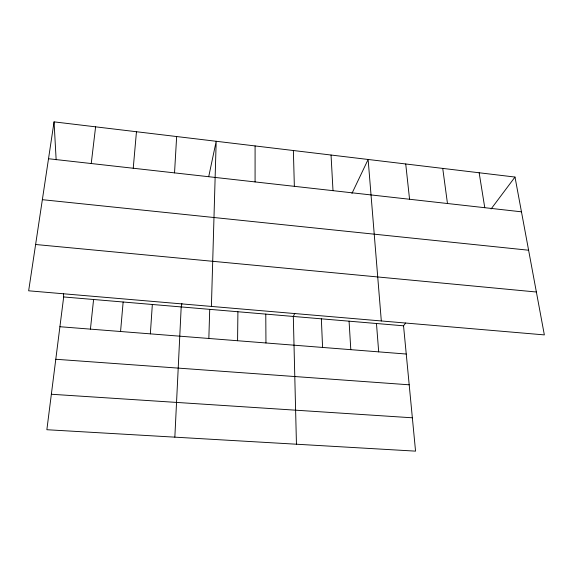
<?xml version="1.0" encoding="UTF-8"?>
<svg xmlns="http://www.w3.org/2000/svg" width="573" height="573" viewBox="0 0 573 573"><rect width="100%" height="100%" fill="white"/><g stroke="black" fill="none" stroke-linecap="round" stroke-linejoin="round"><path stroke-width="0.86" d="M255.078 181.92L255.092 145.936M237.573 340.734L237.91 311.748M211.401 306.426L216.186 141.28L208.751 176.491M208.844 338.471L209.718 309.356M174.844 437.156L181.197 306.935L181.92 303.518M174.536 172.881L176.649 136.546M150.348 333.858L152.339 304.485M133.237 168.24L136.46 131.733M120.566 331.509L123.138 302M90.427 329.131L93.592 299.493M91.236 163.527L95.605 126.841M63.488 293.383L63.682 296.957L46.864 429.721L415.554 451.137L403.542 325.801L405.62 323.036M54.063 121.863L28.65 290.798L544.35 334.897L514.998 177.057L54.063 121.863L56.147 159.781M294.773 313.381L293.312 316.446L296.449 444.218M351.944 193.43L368.131 159.473L381.317 320.959M491.082 208.973L514.998 177.057M51.355 394.253L412.359 417.796M55.789 359.264L409.201 384.805M59.907 326.725L406.25 354.035M63.682 296.957L403.542 325.801M35.612 244.499L536.371 292.008M42.359 199.683L528.607 250.222M48.519 158.735L521.466 211.817M479.15 172.767L484.765 207.698M442.736 168.405L447.47 203.515M405.727 163.978L409.566 199.261M376.468 323.509L378.689 351.865M349.072 321.181L350.805 349.666M331.044 155.032L333.006 190.666M321.353 318.824L322.578 347.439M293.369 150.52L294.357 186.325M265.772 314.111L265.958 342.976"/></g></svg>
